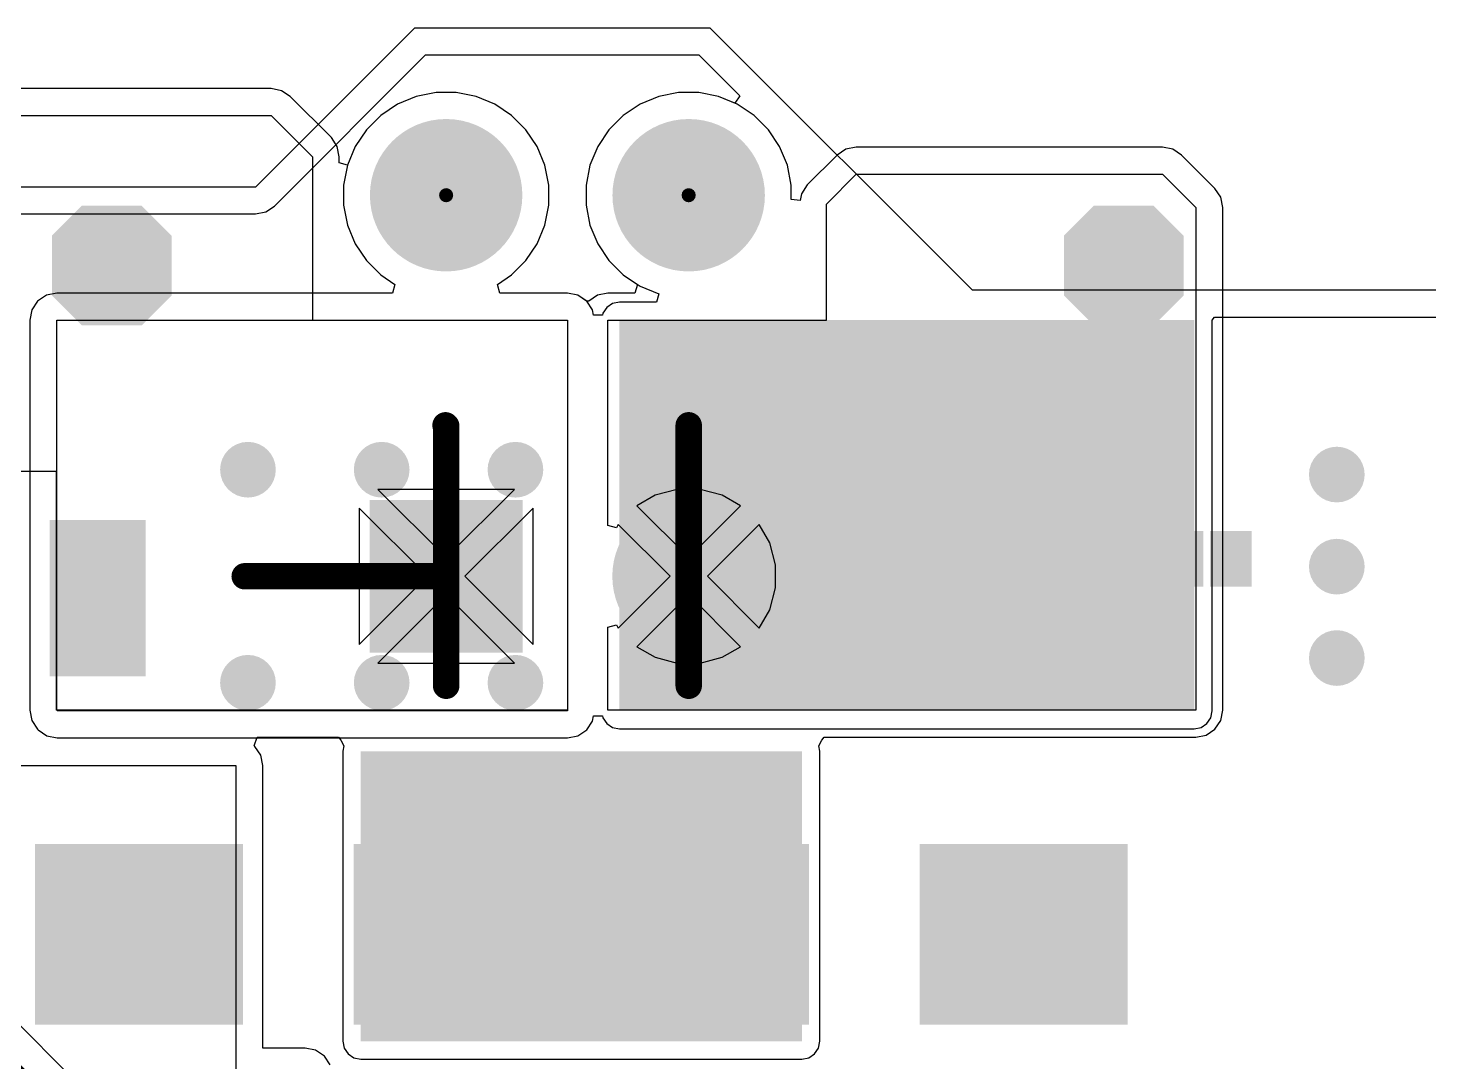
# Model space of a CAD drawing. Header units: millimetres. Extents: x 0 to 172, y 0 to 138.
# Drawn here: x 70.95 to 91.17, y 101.05 to 115.98 of the extents above; entities that cross this region are included whole.
import ezdxf

# ---------------------------------------------------------------- set-up
doc = ezdxf.new("R2010")
doc.units = ezdxf.units.MM
for name, color, linetype in [('BottomLayer', 5, 'Continuous'), ('BottomPaste', 16, 'Continuous'), ('BottomSolder', 6, 'Continuous'), ('MultiLayer', 9, 'Continuous'), ('PadHoleLayer', 156, 'Continuous'), ('TopLayer', 1, 'Continuous'), ('TopSolder', 216, 'Continuous'), ('ViaHoleLayer', 16, 'Continuous')]:
    doc.layers.add(name, color=color, linetype=linetype)

# ---------------------------------------------------------------- blocks, each defined once
blk = doc.blocks.new('T__________B_34')
at = {"layer": 'BottomLayer'}
blk.add_hatch(color=5, dxfattribs=at).paths.add_polyline_path([(0.381, 0.762), (-0.381, 0.762), (-0.762, 0.381), (-0.762, -0.381), (-0.381, -0.762), (0.381, -0.762), (0.762, -0.381), (0.762, 0.381)])
at = {"layer": 'BottomPaste'}
blk.add_hatch(color=16, dxfattribs=at).paths.add_polyline_path([(0.381, 0.762), (-0.381, 0.762), (-0.762, 0.381), (-0.762, -0.381), (-0.381, -0.762), (0.381, -0.762), (0.762, -0.381), (0.762, 0.381)])
at = {"layer": 'BottomSolder'}
blk.add_hatch(color=6, dxfattribs=at).paths.add_polyline_path([(0.4318, 0.8636), (-0.4318, 0.8636), (-0.8636, 0.4318), (-0.8636, -0.4318), (-0.4318, -0.8636), (0.4318, -0.8636), (0.8636, -0.4318), (0.8636, 0.4318)])
blk = doc.blocks.new('T__________B_35')
at = {"layer": 'BottomLayer'}
blk.add_hatch(color=5, dxfattribs=at).paths.add_polyline_path([(0.381, 0.762), (-0.381, 0.762), (-0.762, 0.381), (-0.762, -0.381), (-0.381, -0.762), (0.381, -0.762), (0.762, -0.381), (0.762, 0.381)])
at = {"layer": 'BottomPaste'}
blk.add_hatch(color=16, dxfattribs=at).paths.add_polyline_path([(0.381, 0.762), (-0.381, 0.762), (-0.762, 0.381), (-0.762, -0.381), (-0.381, -0.762), (0.381, -0.762), (0.762, -0.381), (0.762, 0.381)])
at = {"layer": 'BottomSolder'}
blk.add_hatch(color=6, dxfattribs=at).paths.add_polyline_path([(0.4318, 0.8636), (-0.4318, 0.8636), (-0.8636, 0.4318), (-0.8636, -0.4318), (-0.4318, -0.8636), (0.4318, -0.8636), (0.8636, -0.4318), (0.8636, 0.4318)])
blk = doc.blocks.new('IND_0402_B_233')
at = {"layer": 'BottomLayer'}
for points in [[(-0.55, 0.3), (-0.15, 0.3), (-0.15, -0.3), (-0.55, -0.3)], [(0.15, 0.3), (0.55, 0.3), (0.55, -0.3), (0.15, -0.3)]]:
    blk.add_hatch(color=5, dxfattribs=at).paths.add_polyline_path(points)
at = {"layer": 'BottomPaste'}
for points in [[(-0.55, 0.3), (-0.15, 0.3), (-0.15, -0.3), (-0.55, -0.3)], [(0.15, 0.3), (0.55, 0.3), (0.55, -0.3), (0.15, -0.3)]]:
    blk.add_hatch(color=16, dxfattribs=at).paths.add_polyline_path(points)
at = {"layer": 'BottomSolder'}
for points in [[(-0.652, 0.402), (-0.048, 0.402), (-0.048, -0.402), (-0.652, -0.402)], [(0.048, 0.402), (0.652, 0.402), (0.652, -0.402), (0.048, -0.402)]]:
    blk.add_hatch(color=6, dxfattribs=at).paths.add_polyline_path(points)
blk = doc.blocks.new('MX44002NF1_B_255')
at = {"layer": 'BottomLayer'}
blk.add_hatch(color=5, dxfattribs=at).paths.add_polyline_path([(-2.75, -1.75), (-0.75, -1.75), (-0.75, -3.75), (-2.75, -3.75)])
h = blk.add_hatch(color=5, dxfattribs=at)
edge = h.paths.add_edge_path()
edge.add_arc((1.75, -2.75), 1, 0, 360)
at = {"layer": 'BottomSolder'}
h = blk.add_hatch(color=6, dxfattribs=at)
edge = h.paths.add_edge_path()
edge.add_arc((-1.75, 2.75), 0.102, 0, 360)
h = blk.add_hatch(color=6, dxfattribs=at)
edge = h.paths.add_edge_path()
edge.add_arc((1.75, 2.75), 0.102, 0, 360)
blk.add_hatch(color=6, dxfattribs=at).paths.add_polyline_path([(-2.852, -1.648), (-0.648, -1.648), (-0.648, -3.852), (-2.852, -3.852)])
h = blk.add_hatch(color=6, dxfattribs=at)
edge = h.paths.add_edge_path()
edge.add_arc((1.75, -2.75), 1.102, 0, 360)
at = {"layer": 'MultiLayer'}
blk.add_hatch(color=9, dxfattribs=at).paths.add_polyline_path([(-2.75, -1.75), (-0.75, -1.75), (-0.75, -3.75), (-2.75, -3.75)])
h = blk.add_hatch(color=9, dxfattribs=at)
edge = h.paths.add_edge_path()
edge.add_arc((1.75, -2.75), 1, 0, 360)
at = {"layer": 'PadHoleLayer'}
h = blk.add_hatch(color=156, dxfattribs=at)
edge = h.paths.add_edge_path()
edge.add_arc((-1.75, 2.75), 1.1, 0, 360)
h = blk.add_hatch(color=156, dxfattribs=at)
edge = h.paths.add_edge_path()
edge.add_arc((1.75, 2.75), 1.1, 0, 360)
h = blk.add_hatch(color=156, dxfattribs=at)
edge = h.paths.add_edge_path()
edge.add_arc((-1.75, -2.75), 0.55, 0, 360)
h = blk.add_hatch(color=156, dxfattribs=at)
edge = h.paths.add_edge_path()
edge.add_arc((1.75, -2.75), 0.55, 0, 360)
at = {"layer": 'TopLayer'}
blk.add_hatch(color=1, dxfattribs=at).paths.add_polyline_path([(-2.75, -1.75), (-0.75, -1.75), (-0.75, -3.75), (-2.75, -3.75)])
h = blk.add_hatch(color=1, dxfattribs=at)
edge = h.paths.add_edge_path()
edge.add_arc((1.75, -2.75), 1, 0, 360)
at = {"layer": 'TopSolder'}
h = blk.add_hatch(color=216, dxfattribs=at)
edge = h.paths.add_edge_path()
edge.add_arc((-1.75, 2.75), 0.102, 0, 360)
h = blk.add_hatch(color=216, dxfattribs=at)
edge = h.paths.add_edge_path()
edge.add_arc((1.75, 2.75), 0.102, 0, 360)
blk.add_hatch(color=216, dxfattribs=at).paths.add_polyline_path([(-2.852, -1.648), (-0.648, -1.648), (-0.648, -3.852), (-2.852, -3.852)])
h = blk.add_hatch(color=216, dxfattribs=at)
edge = h.paths.add_edge_path()
edge.add_arc((1.75, -2.75), 1.102, 0, 360)
blk = doc.blocks.new('0458005_DR_B_270')
at = {"layer": 'BottomLayer'}
for points in [[(-1.825, 1.025), (-0.64, 1.025), (-0.64, -1.025), (-1.825, -1.025)], [(0.64, 1.025), (1.825, 1.025), (1.825, -1.025), (0.64, -1.025)]]:
    blk.add_hatch(color=5, dxfattribs=at).paths.add_polyline_path(points)
at = {"layer": 'BottomPaste'}
for points in [[(-1.825, 1.025), (-0.64, 1.025), (-0.64, -1.025), (-1.825, -1.025)], [(0.64, 1.025), (1.825, 1.025), (1.825, -1.025), (0.64, -1.025)]]:
    blk.add_hatch(color=16, dxfattribs=at).paths.add_polyline_path(points)
at = {"layer": 'BottomSolder'}
for points in [[(-1.927, 1.127), (-0.538, 1.127), (-0.538, -1.127), (-1.927, -1.127)], [(0.538, 1.127), (1.927, 1.127), (1.927, -1.127), (0.538, -1.127)]]:
    blk.add_hatch(color=6, dxfattribs=at).paths.add_polyline_path(points)
blk = doc.blocks.new('SMB__B_274')
at = {"layer": 'BottomLayer'}
for points in [[(-0.9, 1.2), (-0.9, -1.2), (-3.7, -1.2), (-3.7, 1.2)], [(3.7, 1.2), (3.7, -1.2), (0.9, -1.2), (0.9, 1.2)]]:
    blk.add_hatch(color=5, dxfattribs=at).paths.add_polyline_path(points)
at = {"layer": 'BottomPaste'}
for points in [[(-0.9, 1.2), (-0.9, -1.2), (-3.7, -1.2), (-3.7, 1.2)], [(3.7, 1.2), (3.7, -1.2), (0.9, -1.2), (0.9, 1.2)]]:
    blk.add_hatch(color=16, dxfattribs=at).paths.add_polyline_path(points)
at = {"layer": 'BottomSolder'}
for points in [[(-0.798, 1.302), (-0.798, -1.302), (-3.802, -1.302), (-3.802, 1.302)], [(3.802, 1.302), (3.802, -1.302), (0.798, -1.302), (0.798, 1.302)]]:
    blk.add_hatch(color=6, dxfattribs=at).paths.add_polyline_path(points)
blk = doc.blocks.new('SMB__B_275')
at = {"layer": 'BottomLayer'}
for points in [[(-0.9, 1.2), (-0.9, -1.2), (-3.7, -1.2), (-3.7, 1.2)], [(3.7, 1.2), (3.7, -1.2), (0.9, -1.2), (0.9, 1.2)]]:
    blk.add_hatch(color=5, dxfattribs=at).paths.add_polyline_path(points)
at = {"layer": 'BottomPaste'}
for points in [[(-0.9, 1.2), (-0.9, -1.2), (-3.7, -1.2), (-3.7, 1.2)], [(3.7, 1.2), (3.7, -1.2), (0.9, -1.2), (0.9, 1.2)]]:
    blk.add_hatch(color=16, dxfattribs=at).paths.add_polyline_path(points)
at = {"layer": 'BottomSolder'}
for points in [[(-0.798, 1.302), (-0.798, -1.302), (-3.802, -1.302), (-3.802, 1.302)], [(3.802, 1.302), (3.802, -1.302), (0.798, -1.302), (0.798, 1.302)]]:
    blk.add_hatch(color=6, dxfattribs=at).paths.add_polyline_path(points)

msp = doc.modelspace()

# ---------------------------------------------------------------- hatches: boundary and pattern name
at = {"layer": 'BottomLayer'}
h = msp.add_hatch(color=5, dxfattribs=at)
edge = h.paths.add_edge_path()
edge.add_arc((74.127, 109.601), 0.3, 0, 360)
h = msp.add_hatch(color=5, dxfattribs=at)
edge = h.paths.add_edge_path()
edge.add_arc((76.057, 109.601), 0.3, 0, 360)
h = msp.add_hatch(color=5, dxfattribs=at)
edge = h.paths.add_edge_path()
edge.add_arc((77.987, 109.601), 0.3, 0, 360)
h = msp.add_hatch(color=5, dxfattribs=at)
edge = h.paths.add_edge_path()
edge.add_arc((82.779, 109.601), 0.3, 0, 360)
h = msp.add_hatch(color=5, dxfattribs=at)
edge = h.paths.add_edge_path()
edge.add_arc((84.709, 109.601), 0.3, 0, 360)
h = msp.add_hatch(color=5, dxfattribs=at)
edge = h.paths.add_edge_path()
edge.add_arc((86.639, 109.601), 0.3, 0, 360)
h = msp.add_hatch(color=5, dxfattribs=at)
edge = h.paths.add_edge_path()
edge.add_arc((89.84, 109.531), 0.3, 0, 360)
h = msp.add_hatch(color=5, dxfattribs=at)
edge = h.paths.add_edge_path()
edge.add_arc((89.84, 108.202), 0.3, 0, 360)
h = msp.add_hatch(color=5, dxfattribs=at)
edge = h.paths.add_edge_path()
edge.add_arc((82.779, 106.942), 0.3, 0, 360)
h = msp.add_hatch(color=5, dxfattribs=at)
edge = h.paths.add_edge_path()
edge.add_arc((84.709, 106.942), 0.3, 0, 360)
h = msp.add_hatch(color=5, dxfattribs=at)
edge = h.paths.add_edge_path()
edge.add_arc((86.639, 106.942), 0.3, 0, 360)
h = msp.add_hatch(color=5, dxfattribs=at)
edge = h.paths.add_edge_path()
edge.add_arc((89.84, 106.883), 0.3, 0, 360)
h = msp.add_hatch(color=5, dxfattribs=at)
edge = h.paths.add_edge_path()
edge.add_arc((74.127, 106.526), 0.3, 0, 360)
h = msp.add_hatch(color=5, dxfattribs=at)
edge = h.paths.add_edge_path()
edge.add_arc((76.057, 106.526), 0.3, 0, 360)
h = msp.add_hatch(color=5, dxfattribs=at)
edge = h.paths.add_edge_path()
edge.add_arc((77.987, 106.526), 0.3, 0, 360)
msp.add_hatch(color=5, dxfattribs=at).paths.add_polyline_path([(75.754, 101.352), (82.121, 101.352), (82.121, 105.537), (75.754, 105.537)])
at = {"layer": 'BottomSolder'}
h = msp.add_hatch(color=6, dxfattribs=at)
edge = h.paths.add_edge_path()
edge.add_arc((74.127, 109.601), 0.402, 0, 360)
h = msp.add_hatch(color=6, dxfattribs=at)
edge = h.paths.add_edge_path()
edge.add_arc((76.057, 109.601), 0.402, 0, 360)
h = msp.add_hatch(color=6, dxfattribs=at)
edge = h.paths.add_edge_path()
edge.add_arc((77.987, 109.601), 0.402, 0, 360)
h = msp.add_hatch(color=6, dxfattribs=at)
edge = h.paths.add_edge_path()
edge.add_arc((82.779, 109.601), 0.402, 0, 360)
h = msp.add_hatch(color=6, dxfattribs=at)
edge = h.paths.add_edge_path()
edge.add_arc((84.709, 109.601), 0.402, 0, 360)
h = msp.add_hatch(color=6, dxfattribs=at)
edge = h.paths.add_edge_path()
edge.add_arc((86.639, 109.601), 0.402, 0, 360)
h = msp.add_hatch(color=6, dxfattribs=at)
edge = h.paths.add_edge_path()
edge.add_arc((89.84, 109.531), 0.402, 0, 360)
h = msp.add_hatch(color=6, dxfattribs=at)
edge = h.paths.add_edge_path()
edge.add_arc((89.84, 108.202), 0.402, 0, 360)
h = msp.add_hatch(color=6, dxfattribs=at)
edge = h.paths.add_edge_path()
edge.add_arc((82.779, 106.942), 0.402, 0, 360)
h = msp.add_hatch(color=6, dxfattribs=at)
edge = h.paths.add_edge_path()
edge.add_arc((84.709, 106.942), 0.402, 0, 360)
h = msp.add_hatch(color=6, dxfattribs=at)
edge = h.paths.add_edge_path()
edge.add_arc((86.639, 106.942), 0.402, 0, 360)
h = msp.add_hatch(color=6, dxfattribs=at)
edge = h.paths.add_edge_path()
edge.add_arc((89.84, 106.883), 0.402, 0, 360)
h = msp.add_hatch(color=6, dxfattribs=at)
edge = h.paths.add_edge_path()
edge.add_arc((74.127, 106.526), 0.402, 0, 360)
h = msp.add_hatch(color=6, dxfattribs=at)
edge = h.paths.add_edge_path()
edge.add_arc((76.057, 106.526), 0.402, 0, 360)
h = msp.add_hatch(color=6, dxfattribs=at)
edge = h.paths.add_edge_path()
edge.add_arc((77.987, 106.526), 0.402, 0, 360)
at = {"layer": 'TopLayer'}
msp.add_hatch(color=1, dxfattribs=at).paths.add_polyline_path([(79.487, 106.121), (87.782, 106.121), (87.782, 111.76), (79.487, 111.76)])
h = msp.add_hatch(color=1, dxfattribs=at)
edge = h.paths.add_edge_path()
edge.add_arc((74.127, 109.601), 0.3, 0, 360)
h = msp.add_hatch(color=1, dxfattribs=at)
edge = h.paths.add_edge_path()
edge.add_arc((76.057, 109.601), 0.3, 0, 360)
h = msp.add_hatch(color=1, dxfattribs=at)
edge = h.paths.add_edge_path()
edge.add_arc((77.987, 109.601), 0.3, 0, 360)
h = msp.add_hatch(color=1, dxfattribs=at)
edge = h.paths.add_edge_path()
edge.add_arc((82.779, 109.601), 0.3, 0, 360)
h = msp.add_hatch(color=1, dxfattribs=at)
edge = h.paths.add_edge_path()
edge.add_arc((84.709, 109.601), 0.3, 0, 360)
h = msp.add_hatch(color=1, dxfattribs=at)
edge = h.paths.add_edge_path()
edge.add_arc((86.639, 109.601), 0.3, 0, 360)
h = msp.add_hatch(color=1, dxfattribs=at)
edge = h.paths.add_edge_path()
edge.add_arc((89.84, 109.531), 0.3, 0, 360)
h = msp.add_hatch(color=1, dxfattribs=at)
edge = h.paths.add_edge_path()
edge.add_arc((89.84, 108.202), 0.3, 0, 360)
h = msp.add_hatch(color=1, dxfattribs=at)
edge = h.paths.add_edge_path()
edge.add_arc((82.779, 106.942), 0.3, 0, 360)
h = msp.add_hatch(color=1, dxfattribs=at)
edge = h.paths.add_edge_path()
edge.add_arc((84.709, 106.942), 0.3, 0, 360)
h = msp.add_hatch(color=1, dxfattribs=at)
edge = h.paths.add_edge_path()
edge.add_arc((86.639, 106.942), 0.3, 0, 360)
h = msp.add_hatch(color=1, dxfattribs=at)
edge = h.paths.add_edge_path()
edge.add_arc((89.84, 106.883), 0.3, 0, 360)
h = msp.add_hatch(color=1, dxfattribs=at)
edge = h.paths.add_edge_path()
edge.add_arc((74.127, 106.526), 0.3, 0, 360)
h = msp.add_hatch(color=1, dxfattribs=at)
edge = h.paths.add_edge_path()
edge.add_arc((76.057, 106.526), 0.3, 0, 360)
h = msp.add_hatch(color=1, dxfattribs=at)
edge = h.paths.add_edge_path()
edge.add_arc((77.987, 106.526), 0.3, 0, 360)
at = {"layer": 'TopSolder'}
h = msp.add_hatch(color=216, dxfattribs=at)
edge = h.paths.add_edge_path()
edge.add_arc((74.127, 109.601), 0.402, 0, 360)
h = msp.add_hatch(color=216, dxfattribs=at)
edge = h.paths.add_edge_path()
edge.add_arc((76.057, 109.601), 0.402, 0, 360)
h = msp.add_hatch(color=216, dxfattribs=at)
edge = h.paths.add_edge_path()
edge.add_arc((77.987, 109.601), 0.402, 0, 360)
h = msp.add_hatch(color=216, dxfattribs=at)
edge = h.paths.add_edge_path()
edge.add_arc((82.779, 109.601), 0.402, 0, 360)
h = msp.add_hatch(color=216, dxfattribs=at)
edge = h.paths.add_edge_path()
edge.add_arc((84.709, 109.601), 0.402, 0, 360)
h = msp.add_hatch(color=216, dxfattribs=at)
edge = h.paths.add_edge_path()
edge.add_arc((86.639, 109.601), 0.402, 0, 360)
h = msp.add_hatch(color=216, dxfattribs=at)
edge = h.paths.add_edge_path()
edge.add_arc((89.84, 109.531), 0.402, 0, 360)
h = msp.add_hatch(color=216, dxfattribs=at)
edge = h.paths.add_edge_path()
edge.add_arc((89.84, 108.202), 0.402, 0, 360)
h = msp.add_hatch(color=216, dxfattribs=at)
edge = h.paths.add_edge_path()
edge.add_arc((82.779, 106.942), 0.402, 0, 360)
h = msp.add_hatch(color=216, dxfattribs=at)
edge = h.paths.add_edge_path()
edge.add_arc((84.709, 106.942), 0.402, 0, 360)
h = msp.add_hatch(color=216, dxfattribs=at)
edge = h.paths.add_edge_path()
edge.add_arc((86.639, 106.942), 0.402, 0, 360)
h = msp.add_hatch(color=216, dxfattribs=at)
edge = h.paths.add_edge_path()
edge.add_arc((89.84, 106.883), 0.402, 0, 360)
h = msp.add_hatch(color=216, dxfattribs=at)
edge = h.paths.add_edge_path()
edge.add_arc((74.127, 106.526), 0.402, 0, 360)
h = msp.add_hatch(color=216, dxfattribs=at)
edge = h.paths.add_edge_path()
edge.add_arc((76.057, 106.526), 0.402, 0, 360)
h = msp.add_hatch(color=216, dxfattribs=at)
edge = h.paths.add_edge_path()
edge.add_arc((77.987, 106.526), 0.402, 0, 360)
at = {"layer": 'ViaHoleLayer'}
h = msp.add_hatch(color=16, dxfattribs=at)
edge = h.paths.add_edge_path()
edge.add_arc((74.127, 109.601), 0.15, 0, 360)
h = msp.add_hatch(color=16, dxfattribs=at)
edge = h.paths.add_edge_path()
edge.add_arc((76.057, 109.601), 0.15, 0, 360)
h = msp.add_hatch(color=16, dxfattribs=at)
edge = h.paths.add_edge_path()
edge.add_arc((77.987, 109.601), 0.15, 0, 360)
h = msp.add_hatch(color=16, dxfattribs=at)
edge = h.paths.add_edge_path()
edge.add_arc((82.779, 109.601), 0.15, 0, 360)
h = msp.add_hatch(color=16, dxfattribs=at)
edge = h.paths.add_edge_path()
edge.add_arc((84.709, 109.601), 0.15, 0, 360)
h = msp.add_hatch(color=16, dxfattribs=at)
edge = h.paths.add_edge_path()
edge.add_arc((86.639, 109.601), 0.15, 0, 360)
h = msp.add_hatch(color=16, dxfattribs=at)
edge = h.paths.add_edge_path()
edge.add_arc((89.84, 109.531), 0.15, 0, 360)
h = msp.add_hatch(color=16, dxfattribs=at)
edge = h.paths.add_edge_path()
edge.add_arc((89.84, 108.202), 0.15, 0, 360)
h = msp.add_hatch(color=16, dxfattribs=at)
edge = h.paths.add_edge_path()
edge.add_arc((82.779, 106.942), 0.15, 0, 360)
h = msp.add_hatch(color=16, dxfattribs=at)
edge = h.paths.add_edge_path()
edge.add_arc((84.709, 106.942), 0.15, 0, 360)
h = msp.add_hatch(color=16, dxfattribs=at)
edge = h.paths.add_edge_path()
edge.add_arc((86.639, 106.942), 0.15, 0, 360)
h = msp.add_hatch(color=16, dxfattribs=at)
edge = h.paths.add_edge_path()
edge.add_arc((89.84, 106.883), 0.15, 0, 360)
h = msp.add_hatch(color=16, dxfattribs=at)
edge = h.paths.add_edge_path()
edge.add_arc((74.127, 106.526), 0.15, 0, 360)
h = msp.add_hatch(color=16, dxfattribs=at)
edge = h.paths.add_edge_path()
edge.add_arc((76.057, 106.526), 0.15, 0, 360)
h = msp.add_hatch(color=16, dxfattribs=at)
edge = h.paths.add_edge_path()
edge.add_arc((77.987, 106.526), 0.15, 0, 360)

# ---------------------------------------------------------------- linework, layer by layer
at = {"layer": 'BottomLayer'}
for p, q in [((74.464, 115.101), (66.894, 115.101)), ((74.612, 115.071), (74.464, 115.101)), ((74.738, 114.987), (74.612, 115.071)), ((76.842, 115.044), (76.555, 114.987)), ((77.133, 115.044), (76.842, 115.044)), ((77.419, 114.987), (77.133, 115.044)), ((80.342, 115.044), (80.055, 114.987)), ((80.633, 115.044), (80.342, 115.044)), ((80.919, 114.987), (80.633, 115.044)), ((75.332, 114.394), (74.738, 114.987)), ((76.286, 114.876), (76.043, 114.714)), ((76.555, 114.987), (76.286, 114.876)), ((77.689, 114.876), (77.419, 114.987)), ((77.931, 114.714), (77.689, 114.876)), ((79.786, 114.876), (79.543, 114.714)), ((80.055, 114.987), (79.786, 114.876)), ((81.189, 114.876), (80.919, 114.987)), ((81.431, 114.714), (81.189, 114.876)), ((66.894, 114.713), (74.464, 114.713)), ((74.464, 114.713), (75.057, 114.119)), ((76.043, 114.714), (75.837, 114.507)), ((78.138, 114.507), (77.931, 114.714)), ((79.543, 114.714), (79.337, 114.507)), ((81.638, 114.507), (81.431, 114.714)), ((75.837, 114.507), (75.675, 114.265)), ((78.3, 114.265), (78.138, 114.507)), ((79.337, 114.507), (79.175, 114.265)), ((81.8, 114.265), (81.638, 114.507)), ((75.416, 114.268), (75.332, 114.394)), ((75.445, 114.119), (75.416, 114.268)), ((75.675, 114.265), (75.563, 113.995)), ((78.411, 113.995), (78.3, 114.265)), ((79.175, 114.265), (79.063, 113.995)), ((81.911, 113.995), (81.8, 114.265)), ((82.757, 114.227), (82.631, 114.143)), ((82.906, 114.257), (82.757, 114.227)), ((87.325, 114.257), (82.906, 114.257)), ((87.474, 114.227), (87.325, 114.257)), ((87.6, 114.143), (87.474, 114.227)), ((75.057, 114.119), (75.057, 111.76)), ((75.445, 114.03), (75.445, 114.119)), ((75.563, 113.995), (75.445, 114.03)), ((82.631, 114.143), (82.199, 113.711)), ((88.082, 113.66), (87.6, 114.143)), ((78.468, 113.709), (78.411, 113.995)), ((79.063, 113.995), (79.006, 113.709)), ((81.968, 113.709), (81.911, 113.995)), ((82.474, 113.436), (82.906, 113.868)), ((82.906, 113.868), (87.325, 113.868)), ((87.325, 113.868), (87.808, 113.386)), ((78.468, 113.418), (78.468, 113.709)), ((79.006, 113.709), (79.006, 113.418)), ((81.968, 113.5), (81.968, 113.709)), ((82.199, 113.711), (82.115, 113.585)), ((88.167, 113.534), (88.082, 113.66)), ((78.411, 113.131), (78.468, 113.418)), ((79.006, 113.418), (79.063, 113.131)), ((82.095, 113.487), (81.968, 113.5)), ((82.115, 113.585), (82.095, 113.487)), ((82.474, 111.76), (82.474, 113.436)), ((88.196, 113.386), (88.167, 113.534)), ((87.808, 113.386), (87.808, 106.13)), ((88.196, 106.13), (88.196, 113.386)), ((78.3, 112.862), (78.411, 113.131)), ((79.063, 113.131), (79.175, 112.862)), ((78.138, 112.619), (78.3, 112.862)), ((79.175, 112.862), (79.337, 112.619)), ((77.931, 112.413), (78.138, 112.619)), ((79.337, 112.619), (79.543, 112.413)), ((77.726, 112.275), (77.931, 112.413)), ((79.543, 112.413), (79.749, 112.275)), ((77.764, 112.148), (77.726, 112.275)), ((79.749, 112.275), (79.711, 112.148)), ((78.737, 112.148), (77.764, 112.148)), ((78.886, 112.119), (78.737, 112.148)), ((79.012, 112.035), (78.886, 112.119)), ((79.047, 112.035), (79.012, 112.035)), ((79.173, 112.119), (79.047, 112.035)), ((79.321, 112.148), (79.173, 112.119)), ((79.711, 112.148), (79.321, 112.148)), ((75.057, 111.76), (78.737, 111.76)), ((78.737, 111.76), (78.737, 106.13)), ((79.321, 108.797), (79.321, 111.76)), ((79.321, 111.76), (82.474, 111.76)), ((71.366, 109.576), (66.243, 109.576)), ((71.366, 106.13), (71.366, 109.576)), ((77.972, 109.317), (76.003, 109.317)), ((76.003, 109.317), (76.987, 108.333)), ((76.987, 108.333), (77.972, 109.317)), ((80.003, 109.232), (79.74, 109.08)), ((80.322, 109.317), (80.003, 109.232)), ((80.652, 109.317), (80.322, 109.317)), ((80.971, 109.232), (80.652, 109.317)), ((81.235, 109.08), (80.971, 109.232)), ((76.718, 108.063), (75.733, 109.048)), ((75.733, 109.048), (75.733, 107.079)), ((78.241, 109.048), (77.257, 108.063)), ((78.241, 107.079), (78.241, 109.048)), ((79.74, 109.08), (80.487, 108.333)), ((80.487, 108.333), (81.235, 109.08)), ((79.444, 108.764), (79.321, 108.797)), ((79.471, 108.811), (79.444, 108.764)), ((80.218, 108.063), (79.471, 108.811)), ((81.504, 108.811), (80.757, 108.063)), ((81.656, 108.547), (81.504, 108.811)), ((81.741, 108.228), (81.656, 108.547)), ((81.741, 107.898), (81.741, 108.228)), ((75.733, 107.079), (76.718, 108.063)), ((77.257, 108.063), (78.241, 107.079)), ((79.471, 107.316), (80.218, 108.063)), ((80.757, 108.063), (81.504, 107.316)), ((76.987, 107.794), (76.003, 106.809)), ((77.972, 106.809), (76.987, 107.794)), ((80.487, 107.794), (79.74, 107.047)), ((81.235, 107.047), (80.487, 107.794)), ((81.656, 107.579), (81.741, 107.898)), ((81.504, 107.316), (81.656, 107.579)), ((79.321, 107.33), (79.444, 107.363)), ((79.444, 107.363), (79.471, 107.316)), ((79.321, 106.13), (79.321, 107.33)), ((79.74, 107.047), (80.003, 106.895)), ((80.971, 106.895), (81.235, 107.047)), ((76.003, 106.809), (77.972, 106.809)), ((80.003, 106.895), (80.322, 106.809)), ((80.322, 106.809), (80.652, 106.809)), ((80.652, 106.809), (80.971, 106.895)), ((78.737, 106.13), (71.366, 106.13)), ((87.808, 106.13), (79.321, 106.13)), ((88.082, 105.856), (88.167, 105.982)), ((88.167, 105.982), (88.196, 106.13)), ((74.219, 105.615), (74.258, 105.742)), ((74.258, 105.742), (75.432, 105.742)), ((75.432, 105.742), (75.468, 105.696)), ((82.407, 105.696), (82.443, 105.742)), ((82.443, 105.742), (87.808, 105.742)), ((87.808, 105.742), (87.956, 105.771)), ((87.956, 105.771), (88.082, 105.856)), ((74.228, 105.608), (74.219, 105.615)), ((74.313, 105.482), (74.228, 105.608)), ((75.468, 105.696), (75.51, 105.615)), ((75.51, 105.615), (75.495, 105.537)), ((75.495, 105.537), (75.495, 101.352)), ((82.365, 105.615), (82.407, 105.696)), ((82.38, 105.537), (82.365, 105.615)), ((82.38, 101.352), (82.38, 105.537)), ((70.434, 105.334), (73.954, 105.334)), ((73.954, 105.334), (73.954, 103.455)), ((74.342, 105.334), (74.313, 105.482)), ((74.342, 103.455), (74.342, 105.334)), ((73.954, 103.455), (73.954, 100.863)), ((74.342, 101.252), (74.342, 103.455)), ((75.495, 101.352), (75.515, 101.253)), ((82.36, 101.253), (82.38, 101.352)), ((74.955, 101.252), (74.342, 101.252)), ((75.104, 101.222), (74.955, 101.252)), ((75.23, 101.138), (75.104, 101.222)), ((75.314, 101.012), (75.23, 101.138)), ((75.515, 101.253), (75.571, 101.169)), ((75.571, 101.169), (75.655, 101.113)), ((75.655, 101.113), (75.754, 101.093)), ((75.754, 101.093), (82.121, 101.093)), ((82.121, 101.093), (82.22, 101.113)), ((82.22, 101.113), (82.304, 101.169)), ((82.304, 101.169), (82.36, 101.253))]:
    msp.add_line(p, q, dxfattribs=at)
at = {"layer": 'BottomLayer', "const_width": 0.381}
for points in [[(76.978, 110.242), (76.987, 110.233)], [(76.987, 108.063), (76.987, 110.233)], [(80.487, 108.063), (80.487, 110.242)], [(76.987, 106.483), (76.987, 108.063)], [(80.487, 106.483), (80.487, 108.063)]]:
    msp.add_lwpolyline(points, dxfattribs=at)
at = {"layer": 'BottomLayer', "const_width": 0.191}
for points in [[(76.883, 110.242, 1), (77.073, 110.242, 1)], [(76.892, 110.233, 1), (77.083, 110.233, 1)], [(76.892, 110.233, 1), (77.083, 110.233, 1)], [(80.392, 110.242, 1), (80.583, 110.242, 1)], [(76.892, 108.063, 1), (77.083, 108.063, 1)], [(76.892, 108.063, 1), (77.083, 108.063, 1)], [(80.392, 108.063, 1), (80.583, 108.063, 1)], [(80.392, 108.063, 1), (80.583, 108.063, 1)], [(76.892, 106.483, 1), (77.083, 106.483, 1)], [(80.392, 106.483, 1), (80.583, 106.483, 1)]]:
    msp.add_lwpolyline(points, format="xyb", close=True, dxfattribs=at)
at = {"layer": 'TopLayer'}
for p, q in [((76.53, 115.976), (74.235, 113.681)), ((80.797, 115.976), (76.53, 115.976)), ((84.582, 112.192), (80.797, 115.976)), ((74.51, 113.407), (76.691, 115.588)), ((76.691, 115.588), (80.636, 115.588)), ((80.636, 115.588), (81.227, 114.998)), ((76.842, 115.044), (76.555, 114.987)), ((77.133, 115.044), (76.842, 115.044)), ((77.419, 114.987), (77.133, 115.044)), ((80.342, 115.044), (80.055, 114.987)), ((80.633, 115.044), (80.342, 115.044)), ((80.919, 114.987), (80.633, 115.044)), ((76.286, 114.876), (76.043, 114.714)), ((76.555, 114.987), (76.286, 114.876)), ((77.689, 114.876), (77.419, 114.987)), ((77.931, 114.714), (77.689, 114.876)), ((79.786, 114.876), (79.543, 114.714)), ((80.055, 114.987), (79.786, 114.876)), ((81.155, 114.89), (80.919, 114.987)), ((81.227, 114.998), (81.155, 114.89)), ((76.043, 114.714), (75.837, 114.507)), ((78.138, 114.507), (77.931, 114.714)), ((79.543, 114.714), (79.337, 114.507)), ((75.837, 114.507), (75.675, 114.265)), ((78.3, 114.265), (78.138, 114.507)), ((79.337, 114.507), (79.175, 114.265)), ((75.675, 114.265), (75.563, 113.995)), ((78.411, 113.995), (78.3, 114.265)), ((79.175, 114.265), (79.063, 113.995)), ((75.563, 113.995), (75.506, 113.709)), ((78.468, 113.709), (78.411, 113.995)), ((79.063, 113.995), (79.006, 113.709)), ((74.235, 113.681), (60.105, 113.681)), ((75.506, 113.709), (75.506, 113.418)), ((78.468, 113.418), (78.468, 113.709)), ((79.006, 113.709), (79.006, 113.418)), ((75.506, 113.418), (75.563, 113.131)), ((78.411, 113.131), (78.468, 113.418)), ((79.006, 113.418), (79.063, 113.131)), ((60.105, 113.293), (74.235, 113.293)), ((74.235, 113.293), (74.384, 113.323)), ((74.384, 113.323), (74.51, 113.407)), ((75.563, 113.131), (75.675, 112.862)), ((78.3, 112.862), (78.411, 113.131)), ((79.063, 113.131), (79.175, 112.862)), ((75.675, 112.862), (75.837, 112.619)), ((78.138, 112.619), (78.3, 112.862)), ((79.175, 112.862), (79.337, 112.619)), ((75.837, 112.619), (76.043, 112.413)), ((77.931, 112.413), (78.138, 112.619)), ((79.337, 112.619), (79.543, 112.413)), ((76.043, 112.413), (76.249, 112.275)), ((77.726, 112.275), (77.931, 112.413)), ((79.543, 112.413), (79.786, 112.251)), ((76.249, 112.275), (76.211, 112.148)), ((77.764, 112.148), (77.726, 112.275)), ((79.786, 112.251), (80.055, 112.139)), ((71.092, 112.035), (71.008, 111.909)), ((71.218, 112.119), (71.092, 112.035)), ((71.367, 112.148), (71.218, 112.119)), ((76.211, 112.148), (71.367, 112.148)), ((78.74, 112.148), (77.764, 112.148)), ((78.889, 112.119), (78.74, 112.148)), ((79.015, 112.035), (78.889, 112.119)), ((79.099, 111.909), (79.015, 112.035)), ((79.487, 112.019), (79.388, 111.999)), ((80.024, 112.019), (79.487, 112.019)), ((80.055, 112.139), (80.024, 112.019)), ((114.808, 112.192), (84.582, 112.192)), ((71.008, 111.909), (70.978, 111.76)), ((79.114, 111.834), (79.099, 111.909)), ((79.243, 111.834), (79.114, 111.834)), ((79.248, 111.859), (79.243, 111.834)), ((79.304, 111.943), (79.248, 111.859)), ((79.388, 111.999), (79.304, 111.943)), ((88.041, 111.76), (88.077, 111.803)), ((88.077, 111.803), (114.808, 111.803)), ((70.978, 111.76), (70.978, 106.13)), ((71.367, 106.13), (71.367, 111.76)), ((71.367, 111.76), (78.74, 111.76)), ((78.74, 111.76), (78.74, 106.121)), ((88.041, 106.121), (88.041, 111.76)), ((86.527, 85.89), (62.692, 109.724)), ((77.972, 109.317), (76.003, 109.317)), ((76.003, 109.317), (76.987, 108.333)), ((76.987, 108.333), (77.972, 109.317)), ((76.718, 108.063), (75.733, 109.048)), ((75.733, 109.048), (75.733, 107.079)), ((78.241, 109.048), (77.257, 108.063)), ((78.241, 107.079), (78.241, 109.048)), ((75.733, 107.079), (76.718, 108.063)), ((77.257, 108.063), (78.241, 107.079)), ((76.987, 107.794), (76.003, 106.809)), ((77.972, 106.809), (76.987, 107.794)), ((76.003, 106.809), (77.972, 106.809)), ((70.978, 106.13), (71.008, 105.981)), ((71.008, 105.981), (71.092, 105.855)), ((71.375, 106.121), (71.367, 106.13)), ((78.74, 106.121), (71.375, 106.121)), ((79.015, 105.847), (79.099, 105.973)), ((79.099, 105.973), (79.114, 106.047)), ((79.114, 106.047), (79.243, 106.047)), ((79.243, 106.047), (79.248, 106.022)), ((79.248, 106.022), (79.304, 105.938)), ((79.304, 105.938), (79.388, 105.882)), ((87.882, 105.882), (87.966, 105.938)), ((87.966, 105.938), (88.022, 106.022)), ((88.022, 106.022), (88.041, 106.121)), ((71.092, 105.855), (71.1, 105.847)), ((71.1, 105.847), (71.226, 105.762)), ((71.226, 105.762), (71.375, 105.733)), ((78.74, 105.733), (78.889, 105.762)), ((78.889, 105.762), (79.015, 105.847)), ((79.388, 105.882), (79.487, 105.862)), ((79.487, 105.862), (87.782, 105.862)), ((87.782, 105.862), (87.882, 105.882)), ((71.375, 105.733), (78.74, 105.733))]:
    msp.add_line(p, q, dxfattribs=at)
for points, const_width in [([(62.234, 109.267), (86.258, 85.242)], 0.508), ([(74.08, 108.063), (76.987, 108.063)], 0.381)]:
    msp.add_lwpolyline(points, dxfattribs=dict(at, const_width=const_width))
at = {"layer": 'TopLayer', "const_width": 0.191}
for points in [[(73.985, 108.063, 1), (74.175, 108.063, 1)], [(76.892, 108.063, 1), (77.083, 108.063, 1)]]:
    msp.add_lwpolyline(points, format="xyb", close=True, dxfattribs=at)

# ---------------------------------------------------------------- block references
for name, p in [('MX44002NF1_B_255', (78.737, 110.813)), ('IND_0402_B_233', (87.96, 108.316)), ('SMB__B_274', (83.021, 102.895))]:
    msp.add_blockref(name, p)
for name, p, rotation in [('T__________B_35', (72.161, 112.547), 90), ('T__________B_34', (86.766, 112.547), 90), ('0458005_DR_B_270', (70.726, 107.747), 180), ('SMB__B_275', (74.854, 102.895), 180)]:
    msp.add_blockref(name, p, dxfattribs=dict(rotation=rotation))

doc.saveas('drawing.dxf')
